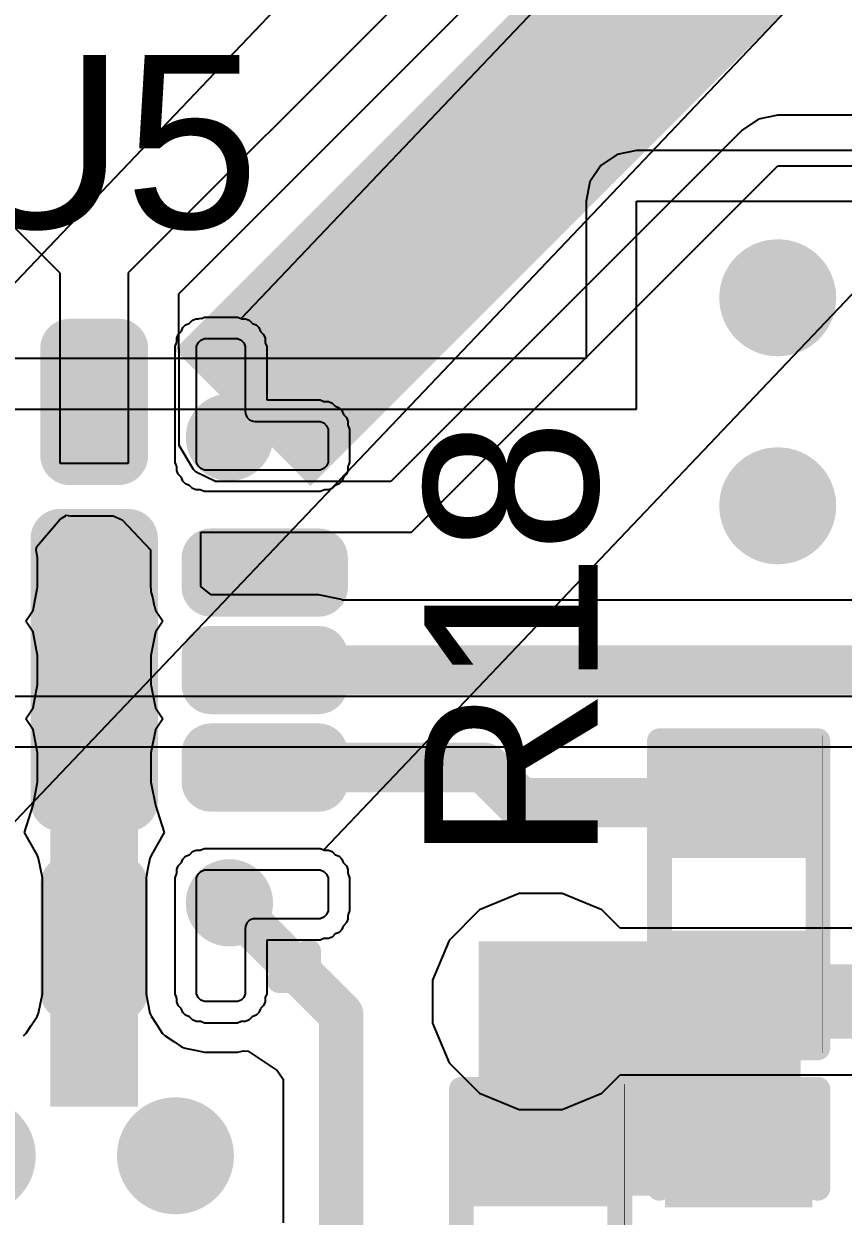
# Model space of a CAD drawing. Header units: inches. Extents: x 0 to 207, y -1 to 213.
# Drawn here: x 4.1653 to 4.3308, y 0.0811 to 0.3218 of the extents above; entities that cross this region are included whole.
import ezdxf

# ---------------------------------------------------------------- set-up
doc = ezdxf.new("R2010")
doc.units = ezdxf.units.IN
doc.header["$MEASUREMENT"] = 0
for name, color, linetype in [('Bottom Layer', 5, 'Continuous'), ('Top Layer', 1, 'Continuous'), ('Top Overlay', 2, 'Continuous'), ('Top Paste', 8, 'Continuous'), ('Top Solder', 216, 'Continuous'), ('Via Holes', 16, 'Continuous')]:
    doc.layers.add(name, color=color, linetype=linetype)
doc.styles.add('Arial', font='', dxfattribs={"height": 0.2})
doc.styles.get('Arial').set_extended_font_data('Arial')

# ---------------------------------------------------------------- blocks, each defined once
blk = doc.blocks.new('13_WQFN_HR__3_2__3')
at = {"layer": 'Top Layer'}
h = blk.add_hatch(color=1, dxfattribs=at)
edge = h.paths.add_edge_path()
edge.add_arc((-0.00489, 0.06493), 0.002, 90, 180)
edge.add_line((-0.00689, 0.06493), (-0.00689, 0.04334))
edge.add_arc((-0.00489, 0.04334), 0.002, 180, 270)
edge.add_line((-0.00489, 0.04134), (0.00489, 0.04134))
edge.add_arc((0.00489, 0.04334), 0.002, 270, 360)
edge.add_line((0.00689, 0.04334), (0.00689, 0.06493))
edge.add_arc((0.00489, 0.06493), 0.002, 0, 90)
edge.add_line((0.00489, 0.06693), (-0.00489, 0.06693))
h = blk.add_hatch(color=1, dxfattribs=at)
edge = h.paths.add_edge_path()
edge.add_arc((0.02731, 0.047), 0.00481, 0, 360)
h = blk.add_hatch(color=1, dxfattribs=at)
edge = h.paths.add_edge_path()
edge.add_arc((-0.00691, 0.02659), 0.00195, 90, 180)
edge.add_line((-0.00886, 0.02659), (-0.00886, -0.02659))
edge.add_arc((-0.00691, -0.02659), 0.00195, 180, 270)
edge.add_line((-0.00691, -0.02854), (0.00691, -0.02854))
edge.add_arc((0.00691, -0.02659), 0.00195, 270, 360)
edge.add_line((0.00886, -0.02659), (0.00886, 0.02659))
edge.add_arc((0.00691, 0.02659), 0.00195, 0, 90)
edge.add_line((0.00691, 0.02854), (-0.00691, 0.02854))
h = blk.add_hatch(color=1, dxfattribs=at)
edge = h.paths.add_edge_path()
edge.add_arc((0.02362, 0.02264), 0.00197, 90, 180)
edge.add_line((0.02165, 0.02264), (0.02165, 0.01673))
edge.add_arc((0.02362, 0.01673), 0.00197, 180, 270)
edge.add_line((0.02362, 0.01476), (0.04528, 0.01476))
edge.add_arc((0.04528, 0.01673), 0.00197, 270, 360)
edge.add_line((0.04724, 0.01673), (0.04724, 0.02264))
edge.add_arc((0.04528, 0.02264), 0.00197, 0, 90)
edge.add_line((0.04528, 0.02461), (0.02362, 0.02461))
h = blk.add_hatch(color=1, dxfattribs=at)
edge = h.paths.add_edge_path()
edge.add_arc((0.02362, 0.00295), 0.00197, 90, 180)
edge.add_line((0.02165, 0.00295), (0.02165, -0.00295))
edge.add_arc((0.02362, -0.00295), 0.00197, 180, 270)
edge.add_line((0.02362, -0.00492), (0.04528, -0.00492))
edge.add_arc((0.04528, -0.00295), 0.00197, 270, 360)
edge.add_line((0.04724, -0.00295), (0.04724, 0.00295))
edge.add_arc((0.04528, 0.00295), 0.00197, 0, 90)
edge.add_line((0.04528, 0.00492), (0.02362, 0.00492))
h = blk.add_hatch(color=1, dxfattribs=at)
edge = h.paths.add_edge_path()
edge.add_arc((0.02362, -0.01673), 0.00197, 90, 180)
edge.add_line((0.02165, -0.01673), (0.02165, -0.02264))
edge.add_arc((0.02362, -0.02264), 0.00197, 180, 270)
edge.add_line((0.02362, -0.02461), (0.04528, -0.02461))
edge.add_arc((0.04528, -0.02264), 0.00197, 270, 360)
edge.add_line((0.04724, -0.02264), (0.04724, -0.01673))
edge.add_arc((0.04528, -0.01673), 0.00197, 0, 90)
edge.add_line((0.04528, -0.01476), (0.02362, -0.01476))
h = blk.add_hatch(color=1, dxfattribs=at)
edge = h.paths.add_edge_path()
edge.add_arc((-0.00489, -0.04334), 0.002, 90, 180)
edge.add_line((-0.00689, -0.04334), (-0.00689, -0.06493))
edge.add_arc((-0.00489, -0.06493), 0.002, 180, 270)
edge.add_line((-0.00489, -0.06693), (0.00489, -0.06693))
edge.add_arc((0.00489, -0.06493), 0.002, 270, 360)
edge.add_line((0.00689, -0.06493), (0.00689, -0.04334))
edge.add_arc((0.00489, -0.04334), 0.002, 0, 90)
edge.add_line((0.00489, -0.04134), (-0.00489, -0.04134))
h = blk.add_hatch(color=1, dxfattribs=at)
edge = h.paths.add_edge_path()
edge.add_arc((0.02731, -0.047), 0.00481, 0, 360)
at = {"layer": 'Top Paste'}
h = blk.add_hatch(color=8, dxfattribs=at)
edge = h.paths.add_edge_path()
edge.add_arc((-0.00489, 0.06493), 0.002, 90, 180)
edge.add_line((-0.00689, 0.06493), (-0.00689, 0.04334))
edge.add_arc((-0.00489, 0.04334), 0.002, 180, 270)
edge.add_line((-0.00489, 0.04134), (0.00489, 0.04134))
edge.add_arc((0.00489, 0.04334), 0.002, 270, 360)
edge.add_line((0.00689, 0.04334), (0.00689, 0.06493))
edge.add_arc((0.00489, 0.06493), 0.002, 0, 90)
edge.add_line((0.00489, 0.06693), (-0.00489, 0.06693))
h = blk.add_hatch(color=8, dxfattribs=at)
edge = h.paths.add_edge_path()
edge.add_arc((0.02731, 0.047), 0.00481, 0, 360)
h = blk.add_hatch(color=8, dxfattribs=at)
edge = h.paths.add_edge_path()
edge.add_arc((-0.00691, 0.02659), 0.00195, 90, 180)
edge.add_line((-0.00886, 0.02659), (-0.00886, -0.02659))
edge.add_arc((-0.00691, -0.02659), 0.00195, 180, 270)
edge.add_line((-0.00691, -0.02854), (0.00691, -0.02854))
edge.add_arc((0.00691, -0.02659), 0.00195, 270, 360)
edge.add_line((0.00886, -0.02659), (0.00886, 0.02659))
edge.add_arc((0.00691, 0.02659), 0.00195, 0, 90)
edge.add_line((0.00691, 0.02854), (-0.00691, 0.02854))
h = blk.add_hatch(color=8, dxfattribs=at)
edge = h.paths.add_edge_path()
edge.add_arc((0.02362, 0.02264), 0.00197, 90, 180)
edge.add_line((0.02165, 0.02264), (0.02165, 0.01673))
edge.add_arc((0.02362, 0.01673), 0.00197, 180, 270)
edge.add_line((0.02362, 0.01476), (0.04528, 0.01476))
edge.add_arc((0.04528, 0.01673), 0.00197, 270, 360)
edge.add_line((0.04724, 0.01673), (0.04724, 0.02264))
edge.add_arc((0.04528, 0.02264), 0.00197, 0, 90)
edge.add_line((0.04528, 0.02461), (0.02362, 0.02461))
h = blk.add_hatch(color=8, dxfattribs=at)
edge = h.paths.add_edge_path()
edge.add_arc((0.02362, 0.00295), 0.00197, 90, 180)
edge.add_line((0.02165, 0.00295), (0.02165, -0.00295))
edge.add_arc((0.02362, -0.00295), 0.00197, 180, 270)
edge.add_line((0.02362, -0.00492), (0.04528, -0.00492))
edge.add_arc((0.04528, -0.00295), 0.00197, 270, 360)
edge.add_line((0.04724, -0.00295), (0.04724, 0.00295))
edge.add_arc((0.04528, 0.00295), 0.00197, 0, 90)
edge.add_line((0.04528, 0.00492), (0.02362, 0.00492))
h = blk.add_hatch(color=8, dxfattribs=at)
edge = h.paths.add_edge_path()
edge.add_arc((0.02362, -0.01673), 0.00197, 90, 180)
edge.add_line((0.02165, -0.01673), (0.02165, -0.02264))
edge.add_arc((0.02362, -0.02264), 0.00197, 180, 270)
edge.add_line((0.02362, -0.02461), (0.04528, -0.02461))
edge.add_arc((0.04528, -0.02264), 0.00197, 270, 360)
edge.add_line((0.04724, -0.02264), (0.04724, -0.01673))
edge.add_arc((0.04528, -0.01673), 0.00197, 0, 90)
edge.add_line((0.04528, -0.01476), (0.02362, -0.01476))
h = blk.add_hatch(color=8, dxfattribs=at)
edge = h.paths.add_edge_path()
edge.add_arc((-0.00489, -0.04334), 0.002, 90, 180)
edge.add_line((-0.00689, -0.04334), (-0.00689, -0.06493))
edge.add_arc((-0.00489, -0.06493), 0.002, 180, 270)
edge.add_line((-0.00489, -0.06693), (0.00489, -0.06693))
edge.add_arc((0.00489, -0.06493), 0.002, 270, 360)
edge.add_line((0.00689, -0.06493), (0.00689, -0.04334))
edge.add_arc((0.00489, -0.04334), 0.002, 0, 90)
edge.add_line((0.00489, -0.04134), (-0.00489, -0.04134))
h = blk.add_hatch(color=8, dxfattribs=at)
edge = h.paths.add_edge_path()
edge.add_arc((0.02731, -0.047), 0.00481, 0, 360)
at = {"layer": 'Top Solder'}
h = blk.add_hatch(color=216, dxfattribs=at)
edge = h.paths.add_edge_path()
edge.add_arc((-0.00489, 0.06493), 0.006, 90, 180)
edge.add_line((-0.01089, 0.06493), (-0.01089, 0.04334))
edge.add_arc((-0.00489, 0.04334), 0.006, 180, 270)
edge.add_line((-0.00489, 0.03734), (0.00489, 0.03734))
edge.add_arc((0.00489, 0.04334), 0.006, 270, 360)
edge.add_line((0.01089, 0.04334), (0.01089, 0.06493))
edge.add_arc((0.00489, 0.06493), 0.006, 0, 90)
edge.add_line((0.00489, 0.07093), (-0.00489, 0.07093))
h = blk.add_hatch(color=216, dxfattribs=at)
edge = h.paths.add_edge_path()
edge.add_arc((0.02731, 0.047), 0.00881, 0, 360)
h = blk.add_hatch(color=216, dxfattribs=at)
edge = h.paths.add_edge_path()
edge.add_arc((-0.00691, 0.02659), 0.00595, 90, 180)
edge.add_line((-0.01286, 0.02659), (-0.01286, -0.02659))
edge.add_arc((-0.00691, -0.02659), 0.00595, 180, 270)
edge.add_line((-0.00691, -0.03254), (0.00691, -0.03254))
edge.add_arc((0.00691, -0.02659), 0.00595, 270, 360)
edge.add_line((0.01286, -0.02659), (0.01286, 0.02659))
edge.add_arc((0.00691, 0.02659), 0.00595, 0, 90)
edge.add_line((0.00691, 0.03254), (-0.00691, 0.03254))
h = blk.add_hatch(color=216, dxfattribs=at)
edge = h.paths.add_edge_path()
edge.add_arc((0.02362, 0.02264), 0.00597, 90, 180)
edge.add_line((0.01765, 0.02264), (0.01765, 0.01673))
edge.add_arc((0.02362, 0.01673), 0.00597, 180, 270)
edge.add_line((0.02362, 0.01076), (0.04528, 0.01076))
edge.add_arc((0.04528, 0.01673), 0.00597, 270, 360)
edge.add_line((0.05124, 0.01673), (0.05124, 0.02264))
edge.add_arc((0.04528, 0.02264), 0.00597, 0, 90)
edge.add_line((0.04528, 0.02861), (0.02362, 0.02861))
h = blk.add_hatch(color=216, dxfattribs=at)
edge = h.paths.add_edge_path()
edge.add_arc((0.02362, 0.00295), 0.00597, 90, 180)
edge.add_line((0.01765, 0.00295), (0.01765, -0.00295))
edge.add_arc((0.02362, -0.00295), 0.00597, 180, 270)
edge.add_line((0.02362, -0.00892), (0.04528, -0.00892))
edge.add_arc((0.04528, -0.00295), 0.00597, 270, 360)
edge.add_line((0.05124, -0.00295), (0.05124, 0.00295))
edge.add_arc((0.04528, 0.00295), 0.00597, 0, 90)
edge.add_line((0.04528, 0.00892), (0.02362, 0.00892))
h = blk.add_hatch(color=216, dxfattribs=at)
edge = h.paths.add_edge_path()
edge.add_arc((0.02362, -0.01673), 0.00597, 90, 180)
edge.add_line((0.01765, -0.01673), (0.01765, -0.02264))
edge.add_arc((0.02362, -0.02264), 0.00597, 180, 270)
edge.add_line((0.02362, -0.02861), (0.04528, -0.02861))
edge.add_arc((0.04528, -0.02264), 0.00597, 270, 360)
edge.add_line((0.05124, -0.02264), (0.05124, -0.01673))
edge.add_arc((0.04528, -0.01673), 0.00597, 0, 90)
edge.add_line((0.04528, -0.01076), (0.02362, -0.01076))
h = blk.add_hatch(color=216, dxfattribs=at)
edge = h.paths.add_edge_path()
edge.add_arc((-0.00489, -0.04334), 0.006, 90, 180)
edge.add_line((-0.01089, -0.04334), (-0.01089, -0.06493))
edge.add_arc((-0.00489, -0.06493), 0.006, 180, 270)
edge.add_line((-0.00489, -0.07093), (0.00489, -0.07093))
edge.add_arc((0.00489, -0.06493), 0.006, 270, 360)
edge.add_line((0.01089, -0.06493), (0.01089, -0.04334))
edge.add_arc((0.00489, -0.04334), 0.006, 0, 90)
edge.add_line((0.00489, -0.03734), (-0.00489, -0.03734))
h = blk.add_hatch(color=216, dxfattribs=at)
edge = h.paths.add_edge_path()
edge.add_arc((0.02731, -0.047), 0.00881, 0, 360)
at = {"layer": 'Top Layer'}
for p, q in [((0.02067, 0.06535), (0.02097, 0.06608)), ((0.02067, 0.06496), (0.02067, 0.06535)), ((0.02097, 0.06608), (0.02152, 0.06663)), ((0.02152, 0.06663), (0.02225, 0.06693)), ((0.02225, 0.06693), (0.02264, 0.06693)), ((0.02264, 0.06693), (0.02264, 0.06693)), ((0.02264, 0.06693), (0.02854, 0.06693)), ((0.02264, 0.06693), (0.02264, 0.06693)), ((0.02854, 0.06693), (0.02893, 0.06693)), ((0.02893, 0.06693), (0.02966, 0.06663)), ((0.02966, 0.06663), (0.03021, 0.06608)), ((0.03021, 0.06608), (0.03051, 0.06535)), ((0.03051, 0.06535), (0.03051, 0.06496)), ((0.02067, 0.04232), (0.02067, 0.06496)), ((0.03051, 0.06496), (0.03051, 0.06496)), ((0.03051, 0.06496), (0.03051, 0.05217)), ((0.03051, 0.05217), (0.03055, 0.05178)), ((0.03055, 0.05178), (0.03084, 0.05107)), ((0.03084, 0.05107), (0.03139, 0.05053)), ((0.03139, 0.05053), (0.0321, 0.05024)), ((0.0321, 0.05024), (0.03248, 0.0502)), ((0.03248, 0.0502), (0.03248, 0.0502)), ((0.03248, 0.0502), (0.04528, 0.0502)), ((0.04528, 0.0502), (0.04567, 0.0502)), ((0.04567, 0.0502), (0.04639, 0.0499)), ((0.04639, 0.0499), (0.04694, 0.04934)), ((0.04694, 0.04934), (0.04724, 0.04862)), ((0.04724, 0.04862), (0.04724, 0.04823)), ((0.04724, 0.04823), (0.04724, 0.04823)), ((0.04724, 0.04823), (0.04724, 0.04232)), ((0.02067, 0.04193), (0.02067, 0.04232)), ((0.02067, 0.04232), (0.02067, 0.04232)), ((0.02097, 0.04121), (0.02067, 0.04193)), ((0.02152, 0.04066), (0.02097, 0.04121)), ((0.04694, 0.04121), (0.04639, 0.04066)), ((0.04724, 0.04193), (0.04694, 0.04121)), ((0.04724, 0.04232), (0.04724, 0.04193)), ((0.02225, 0.04036), (0.02152, 0.04066)), ((0.02264, 0.04036), (0.02225, 0.04036)), ((0.04528, 0.04036), (0.02264, 0.04036)), ((0.04567, 0.04036), (0.04528, 0.04036)), ((0.04528, 0.04036), (0.04528, 0.04036)), ((0.04639, 0.04066), (0.04567, 0.04036)), ((0.02097, -0.04121), (0.02152, -0.04066)), ((0.02152, -0.04066), (0.02225, -0.04036)), ((0.02225, -0.04036), (0.02264, -0.04036)), ((0.02264, -0.04036), (0.02264, -0.04036)), ((0.02264, -0.04036), (0.04528, -0.04036)), ((0.04528, -0.04036), (0.04567, -0.04036)), ((0.04567, -0.04036), (0.04639, -0.04066)), ((0.04639, -0.04066), (0.04694, -0.04121)), ((0.02067, -0.04193), (0.02097, -0.04121)), ((0.02067, -0.04232), (0.02067, -0.04193)), ((0.02067, -0.06496), (0.02067, -0.04232)), ((0.04694, -0.04121), (0.04724, -0.04193)), ((0.04724, -0.04193), (0.04724, -0.04232)), ((0.04724, -0.04232), (0.04724, -0.04232)), ((0.04724, -0.04232), (0.04724, -0.04823)), ((0.04724, -0.04232), (0.04724, -0.04232)), ((0.03139, -0.05053), (0.03084, -0.05107)), ((0.0321, -0.05024), (0.03139, -0.05053)), ((0.03248, -0.0502), (0.0321, -0.05024)), ((0.04528, -0.0502), (0.03248, -0.0502)), ((0.04567, -0.0502), (0.04528, -0.0502)), ((0.04528, -0.0502), (0.04528, -0.0502)), ((0.04639, -0.0499), (0.04567, -0.0502)), ((0.04694, -0.04934), (0.04639, -0.0499)), ((0.04724, -0.04862), (0.04694, -0.04934)), ((0.04724, -0.04823), (0.04724, -0.04862)), ((0.03055, -0.05178), (0.03051, -0.05217)), ((0.03051, -0.05217), (0.03051, -0.05217)), ((0.03051, -0.05217), (0.03051, -0.06496)), ((0.03084, -0.05107), (0.03055, -0.05178)), ((0.02067, -0.06535), (0.02067, -0.06496)), ((0.02067, -0.06496), (0.02067, -0.06496)), ((0.03051, -0.06496), (0.03051, -0.06535)), ((0.02097, -0.06608), (0.02067, -0.06535)), ((0.02152, -0.06663), (0.02097, -0.06608)), ((0.02225, -0.06693), (0.02152, -0.06663)), ((0.02264, -0.06693), (0.02225, -0.06693)), ((0.02854, -0.06693), (0.02264, -0.06693)), ((0.02893, -0.06693), (0.02854, -0.06693)), ((0.02854, -0.06693), (0.02854, -0.06693)), ((0.02966, -0.06663), (0.02893, -0.06693)), ((0.03021, -0.06608), (0.02966, -0.06663)), ((0.03051, -0.06535), (0.03021, -0.06608))]:
    blk.add_line(p, q, dxfattribs=at)
at = {"layer": 'Top Overlay'}
for points in [[(0.0374, 0.06273, 0.005, 0.005, 0), (0.04331, 0.06273, 0.005, 0.005, 0)], [(0.04331, 0.05682, 0.005, 0.005, 0), (0.04331, 0.06273, 0.005, 0.005, 0)], [(0.04331, -0.06273, 0.005, 0.005, 0), (0.04331, -0.05682, 0.005, 0.005, 0)], [(0.0374, -0.06273, 0.005, 0.005, 0), (0.04331, -0.06273, 0.005, 0.005, 0)]]:
    blk.add_lwpolyline(points, format="xyseb", dxfattribs=at)
for points in [[(0.03615, 0.06273, 0.0025, 0.0025, 1), (0.03865, 0.06273, 0.0025, 0.0025, 1)], [(0.04206, 0.06273, 0.0025, 0.0025, 1), (0.04456, 0.06273, 0.0025, 0.0025, 1)], [(0.04206, 0.06273, 0.0025, 0.0025, 1), (0.04456, 0.06273, 0.0025, 0.0025, 1)], [(0.04206, 0.05682, 0.0025, 0.0025, 1), (0.04456, 0.05682, 0.0025, 0.0025, 1)], [(0.04206, -0.05682, 0.0025, 0.0025, 1), (0.04456, -0.05682, 0.0025, 0.0025, 1)], [(0.03615, -0.06273, 0.0025, 0.0025, 1), (0.03865, -0.06273, 0.0025, 0.0025, 1)], [(0.04206, -0.06273, 0.0025, 0.0025, 1), (0.04456, -0.06273, 0.0025, 0.0025, 1)], [(0.04206, -0.06273, 0.0025, 0.0025, 1), (0.04456, -0.06273, 0.0025, 0.0025, 1)]]:
    blk.add_lwpolyline(points, format="xyseb", close=True, dxfattribs=at)
at = {"layer": 'Top Solder'}
for p, q in [((-0.02264, 0.07126), (202.40592, 212.69705)), ((-0.02152, -0.03633), (202.40592, 212.69705)), ((0.02966, 0.07096), (202.40592, 212.69705)), ((0.04639, -0.03633), (202.40592, 212.69705)), ((0.01846, 0.06969), (0.01918, 0.06999)), ((0.01918, 0.06999), (0.01919, 0.06999)), ((0.01919, 0.06999), (0.01926, 0.07002)), ((0.01926, 0.07002), (0.01931, 0.07008)), ((0.01931, 0.07008), (0.01987, 0.07063)), ((0.01931, 0.07008), (0.01931, 0.07008)), ((0.01987, 0.07063), (0.02059, 0.07093)), ((0.02059, 0.07093), (0.02114, 0.07093)), ((0.02114, 0.07093), (0.02127, 0.07104)), ((0.02127, 0.07104), (0.02165, 0.07101)), ((0.02165, 0.07101), (0.02225, 0.07126)), ((0.02225, 0.07126), (0.02264, 0.07126)), ((0.02264, 0.07126), (0.02264, 0.07126)), ((0.02264, 0.07126), (0.02264, 0.07126)), ((0.02264, 0.07126), (0.02264, 0.07126)), ((0.02264, 0.07126), (0.02264, 0.07126)), ((0.02264, 0.07126), (0.02854, 0.07126)), ((0.02854, 0.07126), (0.02893, 0.07126)), ((0.02893, 0.07126), (0.02966, 0.07096)), ((0.02966, 0.07096), (0.02966, 0.07096)), ((0.02966, 0.07096), (0.02973, 0.07093)), ((0.02973, 0.07093), (0.03059, 0.07093)), ((0.03059, 0.07093), (0.03132, 0.07063)), ((0.03132, 0.07063), (0.03187, 0.07008)), ((0.03187, 0.07008), (0.03187, 0.07008)), ((0.03187, 0.07008), (0.03192, 0.07002)), ((0.03192, 0.07002), (0.032, 0.06999)), ((0.032, 0.06999), (0.032, 0.06999)), ((0.032, 0.06999), (0.03272, 0.06969)), ((0.01667, 0.06701), (0.01697, 0.06773)), ((0.01697, 0.06773), (0.01752, 0.06829)), ((0.01752, 0.06829), (0.01758, 0.06834)), ((0.01752, 0.06829), (0.01752, 0.06829)), ((0.01758, 0.06834), (0.01761, 0.06841)), ((0.01761, 0.06841), (0.01791, 0.06914)), ((0.01761, 0.06841), (0.01761, 0.06841)), ((0.01791, 0.06914), (0.01846, 0.06969)), ((0.03272, 0.06969), (0.03327, 0.06914)), ((0.03327, 0.06914), (0.0336, 0.06834)), ((0.0336, 0.06834), (0.03366, 0.06829)), ((0.03366, 0.06829), (0.03366, 0.06829)), ((0.03366, 0.06829), (0.03421, 0.06773)), ((0.03421, 0.06773), (0.03451, 0.06701)), ((0.01634, 0.06535), (0.01664, 0.06608)), ((0.01634, 0.06496), (0.01634, 0.06535)), ((0.01664, 0.06608), (0.01667, 0.06615)), ((0.01664, 0.06608), (0.01664, 0.06608)), ((0.01667, 0.06615), (0.01667, 0.06701)), ((0.03451, 0.06701), (0.03451, 0.06615)), ((0.03451, 0.06615), (0.03454, 0.06608)), ((0.03454, 0.06608), (0.03454, 0.06608)), ((0.03454, 0.06608), (0.03484, 0.06535)), ((0.03484, 0.06535), (0.03484, 0.06496)), ((0.01634, 0.04233), (0.01634, 0.06496)), ((0.03484, 0.06496), (0.03484, 0.06496)), ((0.03484, 0.06496), (0.03484, 0.05453)), ((0.03484, 0.05453), (0.04527, 0.05453)), ((0.04527, 0.05453), (0.04567, 0.05453)), ((0.04567, 0.05453), (0.04639, 0.05423)), ((0.04639, 0.05423), (0.04639, 0.05423)), ((0.04639, 0.05423), (0.04646, 0.0542)), ((0.04646, 0.0542), (0.04732, 0.0542)), ((0.04732, 0.0542), (0.04805, 0.0539)), ((0.04805, 0.0539), (0.0486, 0.05334)), ((0.0486, 0.05334), (0.0486, 0.05334)), ((0.0486, 0.05334), (0.04866, 0.05329)), ((0.04866, 0.05329), (0.04873, 0.05326)), ((0.04873, 0.05326), (0.04873, 0.05326)), ((0.04873, 0.05326), (0.04945, 0.05296)), ((0.04945, 0.05296), (0.05001, 0.05241)), ((0.05001, 0.05241), (0.05034, 0.05161)), ((0.05034, 0.05161), (0.05039, 0.05156)), ((0.05039, 0.05156), (0.05039, 0.05156)), ((0.05039, 0.05156), (0.05094, 0.051)), ((0.05094, 0.051), (0.05124, 0.05028)), ((0.05124, 0.05028), (0.05124, 0.04942)), ((0.05124, 0.04942), (0.05127, 0.04934)), ((0.05127, 0.04934), (0.05127, 0.04934)), ((0.05127, 0.04934), (0.05157, 0.04862)), ((0.05157, 0.04862), (0.05157, 0.04823)), ((0.05157, 0.04823), (0.05157, 0.04823)), ((0.05157, 0.04823), (0.05157, 0.04823)), ((0.05157, 0.04823), (0.05157, 0.04823)), ((0.05157, 0.04823), (0.05157, 0.04232)), ((0.01634, 0.04193), (0.01634, 0.04233)), ((0.01634, 0.04233), (0.01634, 0.04233)), ((0.01664, 0.04121), (0.01634, 0.04193)), ((0.01667, 0.04114), (0.01664, 0.04121)), ((0.01664, 0.04121), (0.01664, 0.04121)), ((0.01667, 0.04028), (0.01667, 0.04114)), ((0.05127, 0.04121), (0.05124, 0.04114)), ((0.05124, 0.04114), (0.05124, 0.04028)), ((0.05157, 0.04193), (0.05127, 0.04121)), ((0.05127, 0.04121), (0.05127, 0.04121)), ((0.05157, 0.04232), (0.05157, 0.04193)), ((0.01697, 0.03955), (0.01667, 0.04028)), ((0.01758, 0.03894), (0.01697, 0.03955)), ((0.01761, 0.03887), (0.01758, 0.03894)), ((0.01791, 0.03815), (0.01761, 0.03887)), ((0.01761, 0.03887), (0.01761, 0.03887)), ((0.05034, 0.03894), (0.05001, 0.03815)), ((0.05039, 0.039), (0.05034, 0.03894)), ((0.05094, 0.03955), (0.05039, 0.039)), ((0.05039, 0.039), (0.05039, 0.039)), ((0.05124, 0.04028), (0.05094, 0.03955)), ((0.01846, 0.03759), (0.01791, 0.03815)), ((0.01919, 0.03729), (0.01846, 0.03759)), ((0.01926, 0.03726), (0.01919, 0.03729)), ((0.01919, 0.03729), (0.01919, 0.03729)), ((0.01987, 0.03666), (0.01926, 0.03726)), ((0.02059, 0.03636), (0.01987, 0.03666)), ((0.02145, 0.03636), (0.02059, 0.03636)), ((0.02152, 0.03633), (0.02145, 0.03636)), ((0.02225, 0.03603), (0.02152, 0.03633)), ((0.02152, 0.03633), (0.02152, 0.03633)), ((0.04639, 0.03633), (0.04567, 0.03603)), ((0.04646, 0.03636), (0.04639, 0.03633)), ((0.04639, 0.03633), (0.04639, 0.03633)), ((0.04732, 0.03636), (0.04646, 0.03636)), ((0.04805, 0.03666), (0.04732, 0.03636)), ((0.0486, 0.03721), (0.04805, 0.03666)), ((0.04866, 0.03726), (0.0486, 0.03721)), ((0.0486, 0.03721), (0.0486, 0.03721)), ((0.04945, 0.03759), (0.04866, 0.03726)), ((0.05001, 0.03815), (0.04945, 0.03759)), ((0.02264, 0.03603), (0.02225, 0.03603)), ((0.04528, 0.03603), (0.02264, 0.03603)), ((0.02264, 0.03603), (0.02264, 0.03603)), ((0.04567, 0.03603), (0.04528, 0.03603)), ((0.02152, -0.03633), (0.02225, -0.03603)), ((0.02225, -0.03603), (0.02264, -0.03603)), ((0.02264, -0.03603), (0.02264, -0.03603)), ((0.02264, -0.03603), (0.04527, -0.03603)), ((0.04527, -0.03603), (0.04566, -0.03603)), ((0.04566, -0.03603), (0.04639, -0.03633)), ((0.01761, -0.03887), (0.01791, -0.03815)), ((0.01791, -0.03815), (0.01846, -0.03759)), ((0.01846, -0.03759), (0.01919, -0.03729)), ((0.01919, -0.03729), (0.01926, -0.03726)), ((0.01919, -0.03729), (0.01919, -0.03729)), ((0.01926, -0.03726), (0.01931, -0.03721)), ((0.01931, -0.03721), (0.01987, -0.03666)), ((0.01987, -0.03666), (0.02059, -0.03636)), ((0.02059, -0.03636), (0.02145, -0.03636)), ((0.02145, -0.03636), (0.02152, -0.03633)), ((0.02152, -0.03633), (0.02152, -0.03633)), ((0.04639, -0.03633), (0.04639, -0.03633)), ((0.04639, -0.03633), (0.04646, -0.03636)), ((0.04646, -0.03636), (0.04732, -0.03636)), ((0.04732, -0.03636), (0.04805, -0.03666)), ((0.04805, -0.03666), (0.0486, -0.03721)), ((0.0486, -0.03721), (0.0486, -0.03721)), ((0.0486, -0.03721), (0.04866, -0.03726)), ((0.04866, -0.03726), (0.04873, -0.03729)), ((0.04873, -0.03729), (0.04873, -0.03729)), ((0.04873, -0.03729), (0.04945, -0.03759)), ((0.04945, -0.03759), (0.05001, -0.03815)), ((0.05001, -0.03815), (0.05031, -0.03887)), ((0.01667, -0.04028), (0.01697, -0.03955)), ((0.01667, -0.04114), (0.01667, -0.04028)), ((0.01697, -0.03955), (0.01758, -0.03894)), ((0.01758, -0.03894), (0.01761, -0.03887)), ((0.01761, -0.03887), (0.01761, -0.03887)), ((0.05031, -0.03887), (0.05031, -0.03887)), ((0.05031, -0.03887), (0.05034, -0.03894)), ((0.05034, -0.03894), (0.05039, -0.039)), ((0.05039, -0.039), (0.05039, -0.039)), ((0.05039, -0.039), (0.05094, -0.03955)), ((0.05094, -0.03955), (0.05124, -0.04028)), ((0.05124, -0.04028), (0.05124, -0.04114)), ((0.01634, -0.04193), (0.01664, -0.04121)), ((0.01634, -0.04233), (0.01634, -0.04193)), ((0.01634, -0.06496), (0.01634, -0.04233)), ((0.01634, -0.04233), (0.01634, -0.04233)), ((0.01664, -0.04121), (0.01667, -0.04114)), ((0.01664, -0.04121), (0.01664, -0.04121)), ((0.05124, -0.04114), (0.05127, -0.04121)), ((0.05127, -0.04121), (0.05127, -0.04121)), ((0.05127, -0.04121), (0.05157, -0.04193)), ((0.05157, -0.04193), (0.05157, -0.04232)), ((0.05157, -0.04232), (0.05157, -0.04232)), ((0.05157, -0.04232), (0.05157, -0.04232)), ((0.05157, -0.04232), (0.05157, -0.04232)), ((0.05157, -0.04232), (0.05157, -0.04232)), ((0.05157, -0.04232), (0.05157, -0.04823)), ((0.05124, -0.05028), (0.05094, -0.051)), ((0.05127, -0.04934), (0.05124, -0.04942)), ((0.05124, -0.04942), (0.05124, -0.05028)), ((0.05157, -0.04862), (0.05127, -0.04934)), ((0.05127, -0.04934), (0.05127, -0.04934)), ((0.05157, -0.04823), (0.05157, -0.04862)), ((0.05001, -0.05241), (0.04945, -0.05296)), ((0.05031, -0.05168), (0.05001, -0.05241)), ((0.05034, -0.05161), (0.05031, -0.05168)), ((0.05031, -0.05168), (0.05031, -0.05168)), ((0.05039, -0.05156), (0.05034, -0.05161)), ((0.05094, -0.051), (0.05039, -0.05156)), ((0.05039, -0.05156), (0.05039, -0.05156)), ((0.04528, -0.05453), (0.03484, -0.05453)), ((0.03484, -0.05453), (0.03484, -0.06496)), ((0.04567, -0.05453), (0.04528, -0.05453)), ((0.04639, -0.05423), (0.04567, -0.05453)), ((0.04646, -0.0542), (0.04639, -0.05423)), ((0.04639, -0.05423), (0.04639, -0.05423)), ((0.04732, -0.0542), (0.04646, -0.0542)), ((0.04805, -0.0539), (0.04732, -0.0542)), ((0.0486, -0.05334), (0.04805, -0.0539)), ((0.04866, -0.05329), (0.0486, -0.05334)), ((0.0486, -0.05334), (0.0486, -0.05334)), ((0.04945, -0.05296), (0.04866, -0.05329)), ((0.01634, -0.06535), (0.01634, -0.06496)), ((0.03484, -0.06496), (0.03484, -0.06535)), ((0.01664, -0.06608), (0.01634, -0.06535)), ((0.01667, -0.06615), (0.01664, -0.06608)), ((0.01664, -0.06608), (0.01664, -0.06608)), ((0.01667, -0.06701), (0.01667, -0.06615)), ((0.01697, -0.06773), (0.01667, -0.06701)), ((0.03451, -0.06701), (0.03421, -0.06773)), ((0.03454, -0.06608), (0.03451, -0.06615)), ((0.03451, -0.06615), (0.03451, -0.06701)), ((0.03484, -0.06535), (0.03454, -0.06608)), ((0.03454, -0.06608), (0.03454, -0.06608)), ((0.01752, -0.06829), (0.01697, -0.06773)), ((0.01758, -0.06834), (0.01752, -0.06829)), ((0.01752, -0.06829), (0.01752, -0.06829)), ((0.01791, -0.06914), (0.01758, -0.06834)), ((0.01846, -0.06969), (0.01791, -0.06914)), ((0.01926, -0.07002), (0.01846, -0.06969)), ((0.03272, -0.06969), (0.03192, -0.07002)), ((0.03327, -0.06914), (0.03272, -0.06969)), ((0.03357, -0.06841), (0.03327, -0.06914)), ((0.0336, -0.06834), (0.03357, -0.06841)), ((0.03357, -0.06841), (0.03357, -0.06841)), ((0.03366, -0.06829), (0.0336, -0.06834)), ((0.03421, -0.06773), (0.03366, -0.06829)), ((0.03366, -0.06829), (0.03366, -0.06829)), ((0.01931, -0.07008), (0.01926, -0.07002)), ((0.01987, -0.07063), (0.01931, -0.07008)), ((0.01931, -0.07008), (0.01931, -0.07008)), ((0.02059, -0.07093), (0.01987, -0.07063)), ((0.02145, -0.07093), (0.02059, -0.07093)), ((0.02152, -0.07096), (0.02145, -0.07093)), ((0.02225, -0.07126), (0.02152, -0.07096)), ((0.02152, -0.07096), (0.02152, -0.07096)), ((0.02264, -0.07126), (0.02225, -0.07126)), ((0.02854, -0.07126), (0.02264, -0.07126)), ((0.02893, -0.07126), (0.02854, -0.07126)), ((0.02854, -0.07126), (0.02854, -0.07126)), ((0.02854, -0.07126), (0.02854, -0.07126)), ((0.02966, -0.07096), (0.02893, -0.07126)), ((0.02973, -0.07093), (0.02966, -0.07096)), ((0.02966, -0.07096), (0.02966, -0.07096)), ((0.03059, -0.07093), (0.02973, -0.07093)), ((0.03131, -0.07063), (0.03059, -0.07093)), ((0.03187, -0.07008), (0.03131, -0.07063)), ((0.03192, -0.07002), (0.03187, -0.07008)), ((0.03187, -0.07008), (0.03187, -0.07008))]:
    blk.add_line(p, q, dxfattribs=at)
blk = doc.blocks.new('R___0402_15')
at = {"layer": 'Top Layer'}
for points in [[(-0.0275, -0.0125), (-0.0275, 0.0125), (-0.0095, 0.0125), (-0.0095, -0.0125)], [(0.0095, -0.0125), (0.0095, 0.0125), (0.0275, 0.0125), (0.0275, -0.0125)]]:
    blk.add_hatch(color=1, dxfattribs=at).paths.add_polyline_path(points)
at = {"layer": 'Top Paste'}
for points in [[(-0.0275, -0.0125), (-0.0275, 0.0125), (-0.0095, 0.0125), (-0.0095, -0.0125)], [(0.0095, -0.0125), (0.0095, 0.0125), (0.0275, 0.0125), (0.0275, -0.0125)]]:
    blk.add_hatch(color=8, dxfattribs=at).paths.add_polyline_path(points)
at = {"layer": 'Top Solder'}
for points in [[(-0.02967, -0.01467), (-0.02967, 0.01467), (-0.00733, 0.01467), (-0.00733, -0.01467)], [(0.00733, -0.01467), (0.00733, 0.01467), (0.02967, 0.01467), (0.02967, -0.01467)]]:
    blk.add_hatch(color=216, dxfattribs=at).paths.add_polyline_path(points)
at = {"layer": 'Top Overlay'}
for points in [[(-0.031, 0.016, 0.005, 0.005, 0), (0.031, 0.016, 0.005, 0.005, 0)], [(-0.031, 0.016, 0.005, 0.005, 0), (-0.031, -0.016, 0.005, 0.005, 0)], [(0.031, 0.016, 0.005, 0.005, 0), (0.031, -0.016, 0.005, 0.005, 0)], [(-0.031, -0.016, 0.005, 0.005, 0), (0.031, -0.016, 0.005, 0.005, 0)], [(-0.032, -0.017, 0.000127, 0.000127, 0), (0.032, -0.017, 0.000127, 0.000127, 0)]]:
    blk.add_lwpolyline(points, format="xyseb", dxfattribs=at)
for points in [[(-0.03225, 0.016, 0.0025, 0.0025, 1), (-0.02975, 0.016, 0.0025, 0.0025, 1)], [(-0.03225, 0.016, 0.0025, 0.0025, 1), (-0.02975, 0.016, 0.0025, 0.0025, 1)], [(0.02975, 0.016, 0.0025, 0.0025, 1), (0.03225, 0.016, 0.0025, 0.0025, 1)], [(0.02975, 0.016, 0.0025, 0.0025, 1), (0.03225, 0.016, 0.0025, 0.0025, 1)], [(-0.03225, -0.016, 0.0025, 0.0025, 1), (-0.02975, -0.016, 0.0025, 0.0025, 1)], [(-0.03225, -0.016, 0.0025, 0.0025, 1), (-0.02975, -0.016, 0.0025, 0.0025, 1)], [(0.02975, -0.016, 0.0025, 0.0025, 1), (0.03225, -0.016, 0.0025, 0.0025, 1)], [(0.02975, -0.016, 0.0025, 0.0025, 1), (0.03225, -0.016, 0.0025, 0.0025, 1)], [(-0.03203, -0.017, 0.0000635, 0.0000635, 1), (-0.03197, -0.017, 0.0000635, 0.0000635, 1)], [(0.03197, -0.017, 0.0000635, 0.0000635, 1), (0.03203, -0.017, 0.0000635, 0.0000635, 1)]]:
    blk.add_lwpolyline(points, format="xyseb", close=True, dxfattribs=at)
blk = doc.blocks.new('R___0402_16')
at = {"layer": 'Top Layer'}
for points in [[(-0.0275, -0.0125), (-0.0275, 0.0125), (-0.0095, 0.0125), (-0.0095, -0.0125)], [(0.0095, -0.0125), (0.0095, 0.0125), (0.0275, 0.0125), (0.0275, -0.0125)]]:
    blk.add_hatch(color=1, dxfattribs=at).paths.add_polyline_path(points)
at = {"layer": 'Top Paste'}
for points in [[(-0.0275, -0.0125), (-0.0275, 0.0125), (-0.0095, 0.0125), (-0.0095, -0.0125)], [(0.0095, -0.0125), (0.0095, 0.0125), (0.0275, 0.0125), (0.0275, -0.0125)]]:
    blk.add_hatch(color=8, dxfattribs=at).paths.add_polyline_path(points)
at = {"layer": 'Top Solder'}
for points in [[(-0.02967, -0.01467), (-0.02967, 0.01467), (-0.00733, 0.01467), (-0.00733, -0.01467)], [(0.00733, -0.01467), (0.00733, 0.01467), (0.02967, 0.01467), (0.02967, -0.01467)]]:
    blk.add_hatch(color=216, dxfattribs=at).paths.add_polyline_path(points)
at = {"layer": 'Top Overlay'}
for points in [[(-0.031, 0.016, 0.005, 0.005, 0), (0.031, 0.016, 0.005, 0.005, 0)], [(-0.031, 0.016, 0.005, 0.005, 0), (-0.031, -0.016, 0.005, 0.005, 0)], [(0.031, 0.016, 0.005, 0.005, 0), (0.031, -0.016, 0.005, 0.005, 0)], [(-0.031, -0.016, 0.005, 0.005, 0), (0.031, -0.016, 0.005, 0.005, 0)], [(-0.032, -0.017, 0.000127, 0.000127, 0), (0.032, -0.017, 0.000127, 0.000127, 0)]]:
    blk.add_lwpolyline(points, format="xyseb", dxfattribs=at)
for points in [[(-0.03225, 0.016, 0.0025, 0.0025, 1), (-0.02975, 0.016, 0.0025, 0.0025, 1)], [(-0.03225, 0.016, 0.0025, 0.0025, 1), (-0.02975, 0.016, 0.0025, 0.0025, 1)], [(0.02975, 0.016, 0.0025, 0.0025, 1), (0.03225, 0.016, 0.0025, 0.0025, 1)], [(0.02975, 0.016, 0.0025, 0.0025, 1), (0.03225, 0.016, 0.0025, 0.0025, 1)], [(-0.03225, -0.016, 0.0025, 0.0025, 1), (-0.02975, -0.016, 0.0025, 0.0025, 1)], [(-0.03225, -0.016, 0.0025, 0.0025, 1), (-0.02975, -0.016, 0.0025, 0.0025, 1)], [(0.02975, -0.016, 0.0025, 0.0025, 1), (0.03225, -0.016, 0.0025, 0.0025, 1)], [(0.02975, -0.016, 0.0025, 0.0025, 1), (0.03225, -0.016, 0.0025, 0.0025, 1)], [(-0.03203, -0.017, 0.0000635, 0.0000635, 1), (-0.03197, -0.017, 0.0000635, 0.0000635, 1)], [(0.03197, -0.017, 0.0000635, 0.0000635, 1), (0.03203, -0.017, 0.0000635, 0.0000635, 1)]]:
    blk.add_lwpolyline(points, format="xyseb", close=True, dxfattribs=at)
blk = doc.blocks.new('C___0402_50')
at = {"layer": 'Top Layer'}
for points in [[(-0.0275, -0.0125), (-0.0275, 0.0125), (-0.0095, 0.0125), (-0.0095, -0.0125)], [(0.0095, -0.0125), (0.0095, 0.0125), (0.0275, 0.0125), (0.0275, -0.0125)]]:
    blk.add_hatch(color=1, dxfattribs=at).paths.add_polyline_path(points)
at = {"layer": 'Top Paste'}
for points in [[(-0.0275, -0.0125), (-0.0275, 0.0125), (-0.0095, 0.0125), (-0.0095, -0.0125)], [(0.0095, -0.0125), (0.0095, 0.0125), (0.0275, 0.0125), (0.0275, -0.0125)]]:
    blk.add_hatch(color=8, dxfattribs=at).paths.add_polyline_path(points)
at = {"layer": 'Top Solder'}
for points in [[(-0.02986, -0.01486), (-0.02986, 0.01486), (-0.00714, 0.01486), (-0.00714, -0.01486)], [(0.00714, -0.01486), (0.00714, 0.01486), (0.02986, 0.01486), (0.02986, -0.01486)]]:
    blk.add_hatch(color=216, dxfattribs=at).paths.add_polyline_path(points)
at = {"layer": 'Top Overlay'}
for points in [[(-0.031, 0.016, 0.005, 0.005, 0), (-0.031, -0.016, 0.005, 0.005, 0)], [(-0.031, 0.016, 0.005, 0.005, 0), (-0.011, 0.016, 0.005, 0.005, 0)], [(0.011, 0.016, 0.005, 0.005, 0), (0.031, 0.016, 0.005, 0.005, 0)], [(0.031, 0.016, 0.005, 0.005, 0), (0.031, -0.016, 0.005, 0.005, 0)], [(-0.031, -0.016, 0.005, 0.005, 0), (-0.011, -0.016, 0.005, 0.005, 0)], [(0.011, -0.016, 0.005, 0.005, 0), (0.031, -0.016, 0.005, 0.005, 0)]]:
    blk.add_lwpolyline(points, format="xyseb", dxfattribs=at)
for points in [[(-0.03225, 0.016, 0.0025, 0.0025, 1), (-0.02975, 0.016, 0.0025, 0.0025, 1)], [(-0.03225, 0.016, 0.0025, 0.0025, 1), (-0.02975, 0.016, 0.0025, 0.0025, 1)], [(-0.01225, 0.016, 0.0025, 0.0025, 1), (-0.00975, 0.016, 0.0025, 0.0025, 1)], [(0.00975, 0.016, 0.0025, 0.0025, 1), (0.01225, 0.016, 0.0025, 0.0025, 1)], [(0.02975, 0.016, 0.0025, 0.0025, 1), (0.03225, 0.016, 0.0025, 0.0025, 1)], [(0.02975, 0.016, 0.0025, 0.0025, 1), (0.03225, 0.016, 0.0025, 0.0025, 1)], [(-0.03225, -0.016, 0.0025, 0.0025, 1), (-0.02975, -0.016, 0.0025, 0.0025, 1)], [(-0.03225, -0.016, 0.0025, 0.0025, 1), (-0.02975, -0.016, 0.0025, 0.0025, 1)], [(-0.01225, -0.016, 0.0025, 0.0025, 1), (-0.00975, -0.016, 0.0025, 0.0025, 1)], [(0.00975, -0.016, 0.0025, 0.0025, 1), (0.01225, -0.016, 0.0025, 0.0025, 1)], [(0.02975, -0.016, 0.0025, 0.0025, 1), (0.03225, -0.016, 0.0025, 0.0025, 1)], [(0.02975, -0.016, 0.0025, 0.0025, 1), (0.03225, -0.016, 0.0025, 0.0025, 1)]]:
    blk.add_lwpolyline(points, format="xyseb", close=True, dxfattribs=at)

msp = doc.modelspace()

# ---------------------------------------------------------------- hatches: boundary and pattern name
at = {"layer": 'Bottom Layer'}
h = msp.add_hatch(color=5, dxfattribs=at)
edge = h.paths.add_edge_path()
edge.add_arc((4.24359, 0.27505), 0.01181, 0, 360)
h = msp.add_hatch(color=5, dxfattribs=at)
edge = h.paths.add_edge_path()
edge.add_arc((4.31754, 0.26652), 0.01181, 0, 360)
h = msp.add_hatch(color=5, dxfattribs=at)
edge = h.paths.add_edge_path()
edge.add_arc((4.31754, 0.22452), 0.01181, 0, 360)
h = msp.add_hatch(color=5, dxfattribs=at)
edge = h.paths.add_edge_path()
edge.add_arc((4.26965, 0.12443), 0.01181, 0, 360)
h = msp.add_hatch(color=5, dxfattribs=at)
edge = h.paths.add_edge_path()
edge.add_arc((4.15586, 0.09329), 0.01181, 0, 360)
h = msp.add_hatch(color=5, dxfattribs=at)
edge = h.paths.add_edge_path()
edge.add_arc((4.19589, 0.09329), 0.01181, 0, 360)
at = {"layer": 'Top Layer'}
for points in [[(4.41483, 0.42015), (4.38733, 0.44765), (4.1957, 0.25602), (4.2232, 0.22852)], [(4.17062, 0.10323), (4.18834, 0.10323), (4.18834, 0.22057), (4.17062, 0.22057)], [(4.25715, 0.08523), (4.32215, 0.08523), (4.32215, 0.13659), (4.25715, 0.13659)]]:
    msp.add_hatch(color=1, dxfattribs=at).paths.add_polyline_path(points)
h = msp.add_hatch(color=1, dxfattribs=at)
edge = h.paths.add_edge_path()
edge.add_arc((4.24359, 0.27505), 0.01181, 0, 360)
h = msp.add_hatch(color=1, dxfattribs=at)
edge = h.paths.add_edge_path()
edge.add_arc((4.31754, 0.26652), 0.01181, 0, 360)
h = msp.add_hatch(color=1, dxfattribs=at)
edge = h.paths.add_edge_path()
edge.add_arc((4.31754, 0.22452), 0.01181, 0, 360)
h = msp.add_hatch(color=1, dxfattribs=at)
edge = h.paths.add_edge_path()
edge.add_arc((4.26965, 0.12443), 0.01181, 0, 360)
h = msp.add_hatch(color=1, dxfattribs=at)
edge = h.paths.add_edge_path()
edge.add_arc((4.15586, 0.09329), 0.01181, 0, 360)
h = msp.add_hatch(color=1, dxfattribs=at)
edge = h.paths.add_edge_path()
edge.add_arc((4.19589, 0.09329), 0.01181, 0, 360)
at = {"layer": 'Via Holes'}
h = msp.add_hatch(color=7, dxfattribs=at)
edge = h.paths.add_edge_path()
edge.add_arc((4.24359, 0.27505), 0.00591, 0, 360)
h = msp.add_hatch(color=7, dxfattribs=at)
edge = h.paths.add_edge_path()
edge.add_arc((4.31754, 0.26652), 0.00591, 0, 360)
h = msp.add_hatch(color=7, dxfattribs=at)
edge = h.paths.add_edge_path()
edge.add_arc((4.31754, 0.22452), 0.00591, 0, 360)
h = msp.add_hatch(color=7, dxfattribs=at)
edge = h.paths.add_edge_path()
edge.add_arc((4.26965, 0.12443), 0.00591, 0, 360)
h = msp.add_hatch(color=7, dxfattribs=at)
edge = h.paths.add_edge_path()
edge.add_arc((4.19589, 0.09329), 0.00591, 0, 360)

# ---------------------------------------------------------------- linework, layer by layer
at = {"layer": 'Bottom Layer'}
for p, q in [((4.28903, 0.29624), (4.28513, 0.29547)), ((4.36903, 0.29624), (4.28903, 0.29624)), ((4.28513, 0.29547), (4.28182, 0.29326)), ((4.28182, 0.29326), (4.27961, 0.28995)), ((4.27961, 0.28995), (4.27884, 0.28605)), ((4.27884, 0.28605), (4.27884, 0.25424)), ((4.28903, 0.24405), (4.28903, 0.28605)), ((4.28903, 0.28605), (4.36903, 0.28605)), ((4.27884, 0.25424), (4.07623, 0.25424)), ((4.06603, 0.24405), (4.28903, 0.24405)), ((4.33803, 0.18605), (4.01703, 0.18605)), ((4.05494, 0.17585), (4.33803, 0.17585)), ((4.26531, 0.14624), (4.25729, 0.14292)), ((4.27399, 0.14624), (4.26531, 0.14624)), ((4.282, 0.14292), (4.27399, 0.14624)), ((4.25729, 0.14292), (4.25116, 0.13679)), ((4.2857, 0.13922), (4.282, 0.14292)), ((4.42429, 0.13922), (4.2857, 0.13922)), ((4.25116, 0.13679), (4.24784, 0.12877)), ((4.24784, 0.12877), (4.24784, 0.12009)), ((4.24784, 0.12009), (4.25116, 0.11208)), ((4.25116, 0.11208), (4.25729, 0.10594)), ((4.282, 0.10594), (4.2857, 0.10964)), ((4.2857, 0.10964), (4.43042, 0.10964)), ((4.25729, 0.10594), (4.26531, 0.10262)), ((4.27399, 0.10262), (4.282, 0.10594)), ((4.26531, 0.10262), (4.27399, 0.10262))]:
    msp.add_line(p, q, dxfattribs=at)
msp.add_lwpolyline([(4.26965, 0.12443, 0.015, 0.015, 0), (4.43042, 0.12443, 0.015, 0.015, 0)], format="xyseb", dxfattribs=at)
msp.add_lwpolyline([(4.2659, 0.12443, 0.0075, 0.0075, 1), (4.2734, 0.12443, 0.0075, 0.0075, 1)], format="xyseb", close=True, dxfattribs=at)
at = {"layer": 'Top Layer'}
for p, q in [((4.17259, 0.27149), (4.06491, 0.37917)), ((4.29405, 0.37923), (4.18637, 0.27155)), ((4.19657, 0.26733), (4.30126, 0.37202)), ((4.31754, 0.30336), (4.31364, 0.30258)), ((4.48303, 0.30336), (4.31754, 0.30336)), ((4.31364, 0.30258), (4.31034, 0.30037)), ((4.31034, 0.30037), (4.23937, 0.22941)), ((4.24359, 0.21921), (4.31754, 0.29316)), ((4.31754, 0.29316), (4.48303, 0.29316)), ((4.17259, 0.23306), (4.17259, 0.27149)), ((4.18637, 0.27155), (4.18637, 0.23306)), ((4.19657, 0.25649), (4.19657, 0.26733)), ((4.19661, 0.25629), (4.19657, 0.25649)), ((4.19661, 0.23668), (4.19661, 0.25629)), ((4.19956, 0.23183), (4.19661, 0.23668)), ((4.18637, 0.23306), (4.17259, 0.23306)), ((4.20006, 0.23134), (4.19956, 0.23183)), ((4.204, 0.22941), (4.20006, 0.23134)), ((4.23937, 0.22941), (4.204, 0.22941)), ((4.1679, 0.21629), (4.17258, 0.22184)), ((4.17258, 0.22184), (4.17389, 0.22261)), ((4.17389, 0.22261), (4.17459, 0.22247)), ((4.17459, 0.22247), (4.18333, 0.22247)), ((4.18333, 0.22247), (4.18511, 0.22169)), ((4.18511, 0.22169), (4.19081, 0.21573)), ((4.20103, 0.20822), (4.20103, 0.21921)), ((4.20103, 0.21921), (4.24359, 0.21921)), ((4.16773, 0.21568), (4.1679, 0.21629)), ((4.16806, 0.214), (4.16773, 0.21568)), ((4.19081, 0.21573), (4.19084, 0.2156)), ((4.19084, 0.2156), (4.19084, 0.20822)), ((4.16806, 0.20809), (4.16806, 0.214)), ((4.16713, 0.20342), (4.16806, 0.20809)), ((4.19084, 0.20822), (4.19094, 0.20772)), ((4.19094, 0.20772), (4.19089, 0.20722)), ((4.19089, 0.20722), (4.19132, 0.20578)), ((4.2031, 0.20652), (4.20103, 0.20822)), ((4.19132, 0.20578), (4.19161, 0.20431)), ((4.22476, 0.20652), (4.2031, 0.20652)), ((4.22943, 0.20559), (4.22476, 0.20652)), ((4.22955, 0.2055), (4.22943, 0.20559)), ((4.48303, 0.2055), (4.22955, 0.2055)), ((4.16565, 0.2012), (4.16713, 0.20342)), ((4.19161, 0.20431), (4.19167, 0.20423)), ((4.19167, 0.20423), (4.19183, 0.20342)), ((4.19183, 0.20342), (4.19331, 0.2012)), ((4.16713, 0.19898), (4.16565, 0.2012)), ((4.19331, 0.2012), (4.19183, 0.19898)), ((4.16806, 0.19431), (4.16713, 0.19898)), ((4.19183, 0.19898), (4.1909, 0.19431)), ((4.16806, 0.18841), (4.16806, 0.19431)), ((4.1909, 0.19431), (4.1909, 0.18841)), ((4.16713, 0.18374), (4.16806, 0.18841)), ((4.1909, 0.18841), (4.19183, 0.18374)), ((4.16565, 0.18152), (4.16713, 0.18374)), ((4.19183, 0.18374), (4.19331, 0.18152)), ((4.16713, 0.1793), (4.16565, 0.18152)), ((4.19331, 0.18152), (4.19183, 0.1793)), ((4.16806, 0.17463), (4.16713, 0.1793)), ((4.19183, 0.1793), (4.1909, 0.17463)), ((4.16806, 0.16872), (4.16806, 0.17463)), ((4.1909, 0.17463), (4.1909, 0.16872)), ((4.16713, 0.16405), (4.16806, 0.16872)), ((4.1909, 0.16872), (4.19183, 0.16405)), ((4.16537, 0.15855), (4.16713, 0.16405)), ((4.19183, 0.16405), (4.19359, 0.15855)), ((4.16793, 0.15405), (4.16537, 0.15855)), ((4.19359, 0.15855), (4.19103, 0.15405)), ((4.16823, 0.15333), (4.16793, 0.15405)), ((4.16863, 0.15133), (4.16823, 0.15333)), ((4.16823, 0.15333), (4.16823, 0.15333)), ((4.16823, 0.15333), (4.16823, 0.15333)), ((4.19073, 0.15333), (4.19033, 0.15133)), ((4.19103, 0.15405), (4.19073, 0.15333)), ((4.19073, 0.15333), (4.19073, 0.15333)), ((4.19073, 0.15333), (4.19073, 0.15333)), ((4.16901, 0.14943), (4.16863, 0.15133)), ((4.16901, 0.14904), (4.16901, 0.14943)), ((4.16901, 0.14943), (4.16901, 0.14943)), ((4.16901, 0.14943), (4.16901, 0.14943)), ((4.19033, 0.15133), (4.18995, 0.14943)), ((4.18995, 0.14943), (4.18995, 0.14943)), ((4.18995, 0.14943), (4.18995, 0.14943)), ((4.18995, 0.14943), (4.18995, 0.14904)), ((4.16901, 0.12641), (4.16901, 0.14904)), ((4.16901, 0.14904), (4.16901, 0.14904)), ((4.18995, 0.14904), (4.18995, 0.12601)), ((4.16862, 0.12405), (4.16901, 0.12601)), ((4.16901, 0.12601), (4.16901, 0.12641)), ((4.16901, 0.12601), (4.16901, 0.12601)), ((4.16901, 0.12601), (4.16901, 0.12601)), ((4.18995, 0.12601), (4.19032, 0.12416)), ((4.16823, 0.12211), (4.16862, 0.12405)), ((4.19032, 0.12416), (4.19073, 0.12211)), ((4.16674, 0.1196), (4.16793, 0.12138)), ((4.16793, 0.12138), (4.16823, 0.12211)), ((4.16823, 0.12211), (4.16823, 0.12211)), ((4.16823, 0.12211), (4.16823, 0.12211)), ((4.19073, 0.12211), (4.19103, 0.12138)), ((4.19103, 0.12138), (4.19103, 0.12138)), ((4.19103, 0.12138), (4.19103, 0.12138)), ((4.19103, 0.12138), (4.19206, 0.11985)), ((4.16517, 0.11752), (4.16572, 0.11808)), ((4.16572, 0.11808), (4.16674, 0.1196)), ((4.19206, 0.11985), (4.19324, 0.11808)), ((4.19324, 0.11808), (4.19324, 0.11808)), ((4.19324, 0.11808), (4.19324, 0.11808)), ((4.19324, 0.11808), (4.19379, 0.11752)), ((4.19379, 0.11752), (4.19379, 0.11752)), ((4.19379, 0.11752), (4.19379, 0.11752)), ((4.19379, 0.11752), (4.19557, 0.11634)), ((4.19557, 0.11634), (4.1971, 0.11531)), ((4.1971, 0.11531), (4.1971, 0.11531)), ((4.1971, 0.11531), (4.1971, 0.11531)), ((4.1971, 0.11531), (4.19783, 0.11501)), ((4.19783, 0.11501), (4.19988, 0.1146)), ((4.19988, 0.1146), (4.20173, 0.11424)), ((4.20173, 0.11424), (4.20842, 0.11424)), ((4.20842, 0.11424), (4.20962, 0.11448)), ((4.20962, 0.11448), (4.21059, 0.11439)), ((4.21059, 0.11439), (4.21642, 0.11048)), ((4.21642, 0.11048), (4.21762, 0.10875)), ((4.21762, 0.10875), (4.21762, 0.07973))]:
    msp.add_line(p, q, dxfattribs=at)
for points in [[(4.21393, 0.19136, 0.01, 0.01, 0), (4.36544, 0.19136, 0.01, 0.01, 0)], [(4.21393, 0.17168, 0.01, 0.01, 0), (4.25835, 0.17168, 0.01, 0.01, 0)], [(4.25835, 0.17168, 0.01, 0.01, 0), (4.26544, 0.16459, 0.01, 0.01, 0)], [(4.26544, 0.16459, 0.01, 0.01, 0), (4.30965, 0.16459, 0.01, 0.01, 0)], [(4.20679, 0.14436, 0.009, 0.009, 0), (4.22936, 0.1218, 0.009, 0.009, 0)], [(4.22936, 0.05723, 0.009, 0.009, 0), (4.22936, 0.1218, 0.009, 0.009, 0)]]:
    msp.add_lwpolyline(points, format="xyseb", dxfattribs=at)
for points in [[(4.21143, 0.19136, 0.005, 0.005, 1), (4.21643, 0.19136, 0.005, 0.005, 1)], [(4.21143, 0.17168, 0.005, 0.005, 1), (4.21643, 0.17168, 0.005, 0.005, 1)], [(4.25585, 0.17168, 0.005, 0.005, 1), (4.26085, 0.17168, 0.005, 0.005, 1)], [(4.25585, 0.17168, 0.005, 0.005, 1), (4.26085, 0.17168, 0.005, 0.005, 1)], [(4.26294, 0.16459, 0.005, 0.005, 1), (4.26794, 0.16459, 0.005, 0.005, 1)], [(4.26294, 0.16459, 0.005, 0.005, 1), (4.26794, 0.16459, 0.005, 0.005, 1)], [(4.30715, 0.16459, 0.005, 0.005, 1), (4.31215, 0.16459, 0.005, 0.005, 1)], [(4.20454, 0.14436, 0.0045, 0.0045, 1), (4.20904, 0.14436, 0.0045, 0.0045, 1)], [(4.22711, 0.1218, 0.0045, 0.0045, 1), (4.23161, 0.1218, 0.0045, 0.0045, 1)], [(4.22711, 0.1218, 0.0045, 0.0045, 1), (4.23161, 0.1218, 0.0045, 0.0045, 1)]]:
    msp.add_lwpolyline(points, format="xyseb", close=True, dxfattribs=at)

# ---------------------------------------------------------------- block references
msp.add_blockref('13_WQFN_HR__3_2__3', (4.17948, 0.19136))
at = {"rotation": 90}
for name, p in [('R___0402_16', (4.30965, 0.14609)), ('R___0402_15', (4.26965, 0.07573)), ('C___0402_50', (4.30965, 0.07573))]:
    msp.add_blockref(name, p, dxfattribs=at)

# ---------------------------------------------------------------- texts
at = {"layer": 'Top Overlay', "style": 'Arial'}
msp.add_text('U5', height=0.035, dxfattribs=at).set_placement((4.15032, 0.28055))
msp.add_text('R18', height=0.035, rotation=90, dxfattribs=at).set_placement((4.28116, 0.15246))

doc.saveas('drawing.dxf')
